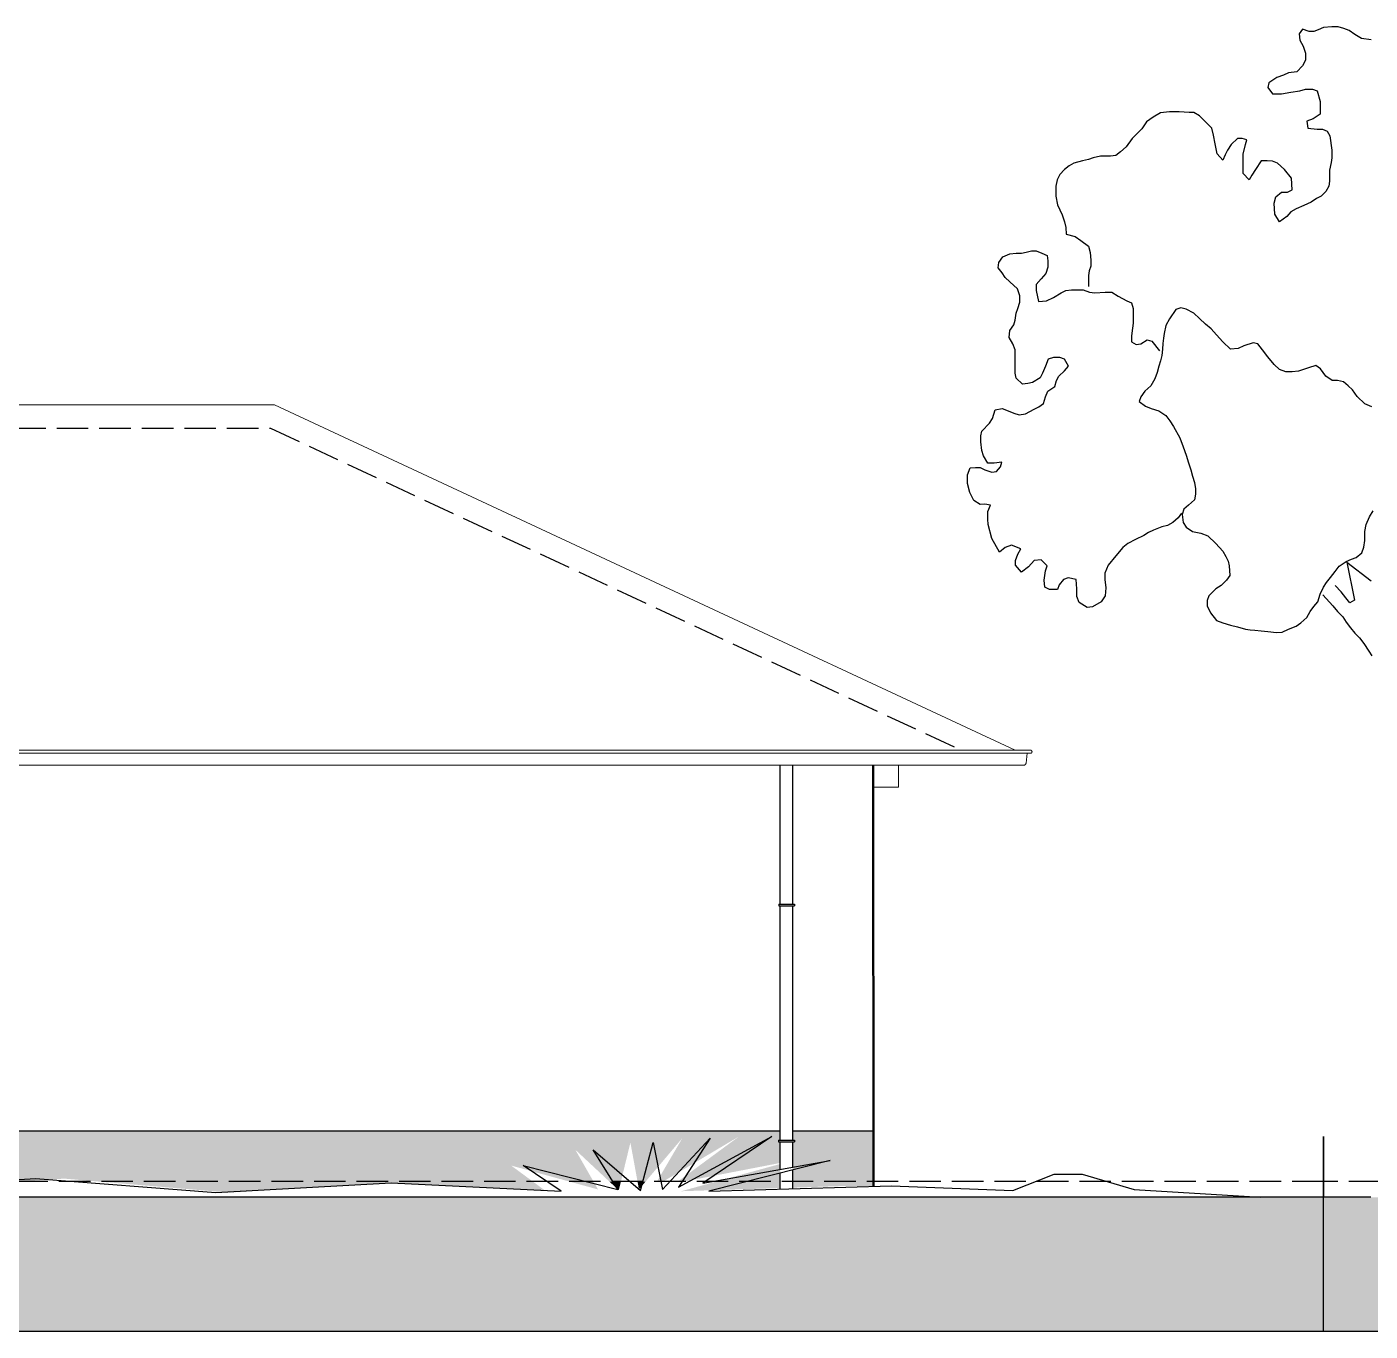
# Model space of a CAD drawing. Header units: millimetres. Extents: x 0 to 1200, y 0 to 841.
# Drawn here: x 484.1 to 569.4, y 662.8 to 745.6 of the extents above; entities that cross this region are included whole.
import ezdxf

# ---------------------------------------------------------------- set-up
doc = ezdxf.new("R2010")
doc.units = ezdxf.units.MM
doc.linetypes.add('PUNKT2_S9', pattern=[1, 0, -1])
doc.linetypes.add('VERDECKT2_S2', pattern=[2.7, 2, -0.7])
doc.layers.add('Standard', color=7, linetype='Continuous', lineweight=25)

msp = doc.modelspace()

# ---------------------------------------------------------------- hatches: boundary and pattern name
at = {"layer": 'Standard', "linetype": 'PUNKT2_S9', "lineweight": 25}
for points in [[(407.768, 672.303), (454.286, 672.303), (464.528, 672.737), (469.269, 672.303), (483.582, 672.303), (486.501, 672.49), (488.713, 672.303), (516.265, 672.303), (514.885, 673.32), (518.582, 672.303), (520.114, 672.303), (518.962, 674.322), (521.123, 672.303), (521.854, 672.303), (522.457, 674.78), (522.909, 672.303), (523.422, 672.303), (525.757, 675.066), (524.141, 672.303), (524.532, 672.303), (529.359, 675.174), (525.464, 672.303), (525.843, 672.303), (531.968, 673.485), (531.968, 674.823), (531.864, 674.823), (531.864, 674.923), (531.968, 674.923), (531.968, 675.503), (407.768, 675.503), (407.768, 674.923), (407.875, 674.923), (407.875, 674.823), (407.768, 674.823)], [(537.887, 672.303), (537.885, 675.503), (532.768, 675.503), (532.768, 674.923), (532.875, 674.923), (532.875, 674.823), (532.768, 674.823), (532.768, 672.303)], [(531.968, 672.303), (531.968, 673.421), (527.91, 672.303)], [(516.265, 672.303), (488.713, 672.303), (496.985, 671.603), (507.197, 672.233), (517.091, 671.694)], [(520.399, 671.803), (520.114, 672.303), (518.582, 672.303)], [(521.719, 671.746), (521.854, 672.303), (521.123, 672.303)], [(523, 671.803), (523.422, 672.303), (522.909, 672.303)], [(531.968, 672.303), (527.91, 672.303), (525.679, 671.689), (531.968, 671.892)], [(537.887, 672.303), (532.768, 672.303), (532.768, 671.918), (536.319, 672.032), (537.888, 671.969)]]:
    msp.add_hatch(color=253, dxfattribs=at).paths.add_polyline_path(points)
at = {"layer": 'Standard', "linetype": 'PUNKT2_S9', "lineweight": -3}
h = msp.add_hatch(color=0, dxfattribs=at)
h.paths.add_polyline_path([(399.628, 667.961), (399.653, 668.19), (399.622, 668.441), (399.528, 668.636), (399.381, 668.779), (399.181, 668.854), (398.956, 668.869), (398.506, 668.873), (397.783, 668.873), (397.783, 667.477), (398.468, 667.477), (399.009, 667.492), (399.3, 667.544), (399.447, 667.634), (399.559, 667.777)])
h.paths.add_polyline_path([(425.334, 667.492), (425.624, 667.544), (425.771, 667.634), (425.884, 667.777), (425.953, 667.961), (425.978, 668.19), (425.946, 668.441), (425.852, 668.636), (425.706, 668.779), (425.506, 668.854), (425.28, 668.869), (424.83, 668.873), (424.108, 668.873), (424.108, 667.477), (424.793, 667.477)])
h.paths.add_polyline_path([(266.468, 662.803), (566.468, 662.803), (566.468, 671.303), (266.468, 671.303)])
h.paths.add_polyline_path([(457.576, 665.23), (459.877, 665.23), (459.877, 664.303), (456.651, 664.303), (456.651, 669.758), (457.576, 669.758)], flags=16)
h.paths.add_polyline_path([(455.754, 669.803), (455.754, 668.873), (453.28, 668.873), (453.28, 667.654), (455.582, 667.654), (455.582, 666.727), (453.28, 666.727), (453.28, 665.23), (455.841, 665.23), (455.841, 664.303), (452.355, 664.303), (452.355, 669.803)], flags=16)
h.paths.add_polyline_path([(448.619, 669.803), (449.779, 665.732), (450.901, 669.803), (451.884, 669.803), (450.242, 664.303), (449.254, 664.303), (447.616, 669.803)], flags=16)
h.paths.add_polyline_path([(447.213, 668.873), (444.739, 668.873), (444.739, 667.654), (447.041, 667.654), (447.041, 666.727), (444.739, 666.727), (444.739, 665.23), (447.3, 665.23), (447.3, 664.303), (443.814, 664.303), (443.814, 669.803), (447.213, 669.803)], flags=16)
h.paths.add_polyline_path([(440.966, 667.252), (442.96, 667.252), (442.96, 665.061), (442.604, 664.742), (442.116, 664.464), (441.563, 664.273), (441, 664.21), (440.328, 664.299), (439.746, 664.57), (439.277, 665.013), (438.943, 665.605), (438.74, 666.311), (438.674, 667.071), (438.749, 667.883), (438.974, 668.599), (439.343, 669.188), (439.853, 669.623), (440.347, 669.83), (440.95, 669.897), (441.71, 669.788), (442.282, 669.466), (442.679, 668.955), (442.901, 668.28), (441.982, 668.073), (441.841, 668.437), (441.616, 668.711), (441.315, 668.887), (440.95, 668.948), (440.406, 668.831), (439.984, 668.486), (439.718, 667.912), (439.627, 667.117), (439.718, 666.261), (439.99, 665.646), (440.41, 665.282), (440.94, 665.158), (441.231, 665.192), (441.522, 665.293), (441.794, 665.447), (442.026, 665.628), (442.026, 666.325), (440.966, 666.325)], flags=16)
h.paths.add_polyline_path([(435.826, 665.718), (435.904, 665.454), (436.092, 665.234), (436.36, 665.158), (436.623, 665.211), (436.798, 665.368), (436.895, 665.695), (436.926, 666.25), (436.926, 669.803), (437.848, 669.803), (437.848, 666.322), (437.824, 665.718), (437.748, 665.271), (437.558, 664.839), (437.261, 664.498), (436.852, 664.28), (436.329, 664.21), (435.729, 664.321), (435.285, 664.663), (435.01, 665.226), (434.916, 666.003), (435.788, 666.123)], flags=16)
h.paths.add_polyline_path([(433.465, 669.803), (434.39, 669.803), (434.39, 664.303), (433.465, 664.303)], flags=16)
h.paths.add_polyline_path([(431.592, 668.873), (429.457, 668.873), (429.457, 669.803), (432.812, 669.803), (432.812, 668.941), (430.301, 665.23), (432.909, 665.23), (432.909, 664.303), (429.185, 664.303), (429.185, 665.305)], flags=16)
h.paths.add_polyline_path([(424.108, 666.599), (424.108, 664.303), (423.183, 664.303), (423.183, 669.803), (425.131, 669.803), (425.765, 669.766), (426.196, 669.653), (426.496, 669.45), (426.731, 669.128), (426.881, 668.722), (426.931, 668.261), (426.856, 667.695), (426.628, 667.237), (426.25, 666.91), (425.721, 666.73), (425.996, 666.51), (426.215, 666.269), (426.447, 665.92), (426.744, 665.377), (427.303, 664.303), (426.196, 664.303), (425.527, 665.5), (425.228, 666.021), (425.04, 666.307), (424.905, 666.449), (424.762, 666.535), (424.571, 666.584), (424.296, 666.599)], flags=16)
h.paths.add_polyline_path([(422.307, 668.873), (419.834, 668.873), (419.834, 667.654), (422.136, 667.654), (422.136, 666.727), (419.834, 666.727), (419.834, 665.23), (422.395, 665.23), (422.395, 664.303), (418.909, 664.303), (418.909, 669.803), (422.307, 669.803)], flags=16)
h.paths.add_polyline_path([(414.669, 669.803), (418.312, 669.803), (418.312, 668.873), (416.955, 668.873), (416.955, 664.303), (416.029, 664.303), (416.029, 668.873), (414.669, 668.873)], flags=16)
h.paths.add_polyline_path([(411.302, 669.803), (411.302, 667.638), (413.115, 667.638), (413.115, 669.803), (414.041, 669.803), (414.041, 664.303), (413.115, 664.303), (413.115, 666.708), (411.302, 666.708), (411.302, 664.303), (410.377, 664.303), (410.377, 669.803)], flags=16)
h.paths.add_polyline_path([(408.682, 666.325), (409.579, 665.984), (409.304, 665.2), (408.892, 664.644), (408.348, 664.318), (407.676, 664.21), (406.844, 664.397), (406.175, 664.956), (405.734, 665.845), (405.587, 667.005), (405.734, 668.224), (406.178, 669.135), (406.863, 669.706), (407.732, 669.897), (408.494, 669.747), (409.098, 669.301), (409.37, 668.869), (409.567, 668.288), (408.651, 668.025), (408.526, 668.407), (408.31, 668.7), (408.025, 668.884), (407.685, 668.948), (407.223, 668.839), (406.857, 668.509), (406.619, 667.935), (406.54, 667.087), (406.619, 666.194), (406.854, 665.601), (407.213, 665.267), (407.666, 665.158), (408.01, 665.23), (408.301, 665.44), (408.529, 665.8)], flags=16)
h.paths.add_polyline_path([(402.404, 667.654), (404.706, 667.654), (404.706, 666.727), (402.404, 666.727), (402.404, 665.23), (404.965, 665.23), (404.965, 664.303), (401.479, 664.303), (401.479, 669.803), (404.878, 669.803), (404.878, 668.873), (402.404, 668.873)], flags=16)
h.paths.add_polyline_path([(398.715, 666.307), (398.581, 666.449), (398.437, 666.535), (398.246, 666.584), (397.971, 666.599), (397.783, 666.599), (397.783, 664.303), (396.858, 664.303), (396.858, 669.803), (398.806, 669.803), (399.441, 669.766), (399.872, 669.653), (400.172, 669.45), (400.406, 669.128), (400.557, 668.722), (400.607, 668.261), (400.532, 667.695), (400.303, 667.237), (399.925, 666.91), (399.397, 666.73), (399.672, 666.51), (399.891, 666.269), (400.122, 665.92), (400.419, 665.377), (400.979, 664.303), (399.872, 664.303), (399.203, 665.5), (398.903, 666.021)], flags=16)
h = msp.add_hatch(color=0, dxfattribs=at)
h.paths.add_polyline_path([(681.85, 667.492), (682.14, 667.544), (682.288, 667.634), (682.4, 667.777), (682.469, 667.961), (682.494, 668.19), (682.462, 668.441), (682.369, 668.636), (682.222, 668.779), (682.022, 668.854), (681.796, 668.869), (681.346, 668.873), (680.624, 668.873), (680.624, 667.477), (681.309, 667.477)])
h.paths.add_polyline_path([(658.821, 666.479), (660.071, 666.479), (659.439, 668.52)])
h.paths.add_polyline_path([(791.468, 671.303), (566.468, 671.303), (566.468, 662.803), (791.468, 662.803)])
h.paths.add_polyline_path([(705.363, 665.23), (705.363, 664.303), (702.137, 664.303), (702.137, 669.758), (703.062, 669.758), (703.062, 665.23)], flags=16)
h.paths.add_polyline_path([(701.24, 669.803), (701.24, 668.873), (698.766, 668.873), (698.766, 667.654), (701.068, 667.654), (701.068, 666.727), (698.766, 666.727), (698.766, 665.23), (701.327, 665.23), (701.327, 664.303), (697.841, 664.303), (697.841, 669.803)], flags=16)
h.paths.add_polyline_path([(694.105, 669.803), (695.265, 665.732), (696.387, 669.803), (697.37, 669.803), (695.728, 664.303), (694.74, 664.303), (693.102, 669.803)], flags=16)
h.paths.add_polyline_path([(692.786, 664.303), (689.3, 664.303), (689.3, 669.803), (692.699, 669.803), (692.699, 668.873), (690.225, 668.873), (690.225, 667.654), (692.527, 667.654), (692.527, 666.727), (690.225, 666.727), (690.225, 665.23), (692.786, 665.23)], flags=16)
h.paths.add_polyline_path([(686.452, 666.325), (686.452, 667.252), (688.446, 667.252), (688.446, 665.061), (688.09, 664.742), (687.602, 664.464), (687.049, 664.273), (686.486, 664.21), (685.814, 664.299), (685.232, 664.57), (684.763, 665.013), (684.429, 665.605), (684.226, 666.311), (684.16, 667.071), (684.235, 667.883), (684.46, 668.599), (684.829, 669.188), (685.339, 669.623), (685.833, 669.83), (686.436, 669.897), (687.196, 669.788), (687.768, 669.466), (688.165, 668.955), (688.387, 668.28), (687.468, 668.073), (687.327, 668.437), (687.102, 668.711), (686.802, 668.887), (686.436, 668.948), (685.892, 668.831), (685.47, 668.486), (685.204, 667.912), (685.113, 667.117), (685.204, 666.261), (685.476, 665.646), (685.896, 665.282), (686.426, 665.158), (686.717, 665.192), (687.009, 665.293), (687.28, 665.447), (687.512, 665.628), (687.512, 666.325)], flags=16)
h.paths.add_polyline_path([(679.699, 669.803), (681.647, 669.803), (682.281, 669.766), (682.712, 669.653), (683.012, 669.45), (683.247, 669.128), (683.397, 668.722), (683.447, 668.261), (683.372, 667.695), (683.144, 667.237), (682.766, 666.91), (682.237, 666.73), (682.512, 666.51), (682.731, 666.269), (682.963, 665.92), (683.26, 665.377), (683.819, 664.303), (682.712, 664.303), (682.043, 665.5), (681.744, 666.021), (681.556, 666.307), (681.421, 666.449), (681.278, 666.535), (681.087, 666.584), (680.812, 666.599), (680.624, 666.599), (680.624, 664.303), (679.699, 664.303)], flags=16)
h.paths.add_polyline_path([(678.652, 666.727), (676.35, 666.727), (676.35, 665.23), (678.911, 665.23), (678.911, 664.303), (675.425, 664.303), (675.425, 669.803), (678.824, 669.803), (678.824, 668.873), (676.35, 668.873), (676.35, 667.654), (678.652, 667.654)], flags=16)
h.paths.add_polyline_path([(671.185, 668.873), (671.185, 669.803), (674.828, 669.803), (674.828, 668.873), (673.471, 668.873), (673.471, 664.303), (672.545, 664.303), (672.545, 668.873)], flags=16)
h.paths.add_polyline_path([(670.557, 664.303), (669.631, 664.303), (669.631, 666.708), (667.818, 666.708), (667.818, 664.303), (666.893, 664.303), (666.893, 669.803), (667.818, 669.803), (667.818, 667.638), (669.631, 667.638), (669.631, 669.803), (670.557, 669.803)], flags=16)
h.paths.add_polyline_path([(663.36, 664.397), (662.691, 664.956), (662.25, 665.845), (662.103, 667.005), (662.25, 668.224), (662.694, 669.135), (663.379, 669.706), (664.248, 669.897), (665.011, 669.747), (665.614, 669.301), (665.886, 668.869), (666.083, 668.288), (665.167, 668.025), (665.042, 668.407), (664.826, 668.7), (664.541, 668.884), (664.201, 668.948), (663.739, 668.839), (663.373, 668.509), (663.135, 667.935), (663.056, 667.087), (663.135, 666.194), (663.37, 665.601), (663.729, 665.267), (664.182, 665.158), (664.526, 665.23), (664.817, 665.44), (665.045, 665.8), (665.198, 666.325), (666.095, 665.984), (665.82, 665.2), (665.408, 664.644), (664.864, 664.318), (664.192, 664.21)], flags=16)
h.paths.add_polyline_path([(660.768, 664.303), (660.368, 665.553), (658.536, 665.553), (658.158, 664.303), (657.176, 664.303), (658.961, 669.803), (659.94, 669.803), (661.775, 664.303)], flags=16)

# ---------------------------------------------------------------- linework, layer by layer
at = {"layer": 'Standard', "color": 7, "linetype": 'Continuous', "lineweight": -3}
for p, q in [((565.14, 745.494), (564.917, 745.199)), ((565.546, 745.348), (565.14, 745.494)), ((566.47, 745.604), (566.137, 745.458)), ((566.987, 745.642), (566.47, 745.604)), ((567.394, 745.642), (566.987, 745.642)), ((567.763, 745.53), (567.394, 745.642)), ((568.096, 745.42), (567.763, 745.53)), ((564.917, 745.199), (564.954, 744.792)), ((564.954, 744.792), (565.177, 744.423)), ((565.842, 745.348), (565.546, 745.348)), ((566.137, 745.458), (565.842, 745.348)), ((568.465, 745.161), (568.096, 745.42)), ((568.873, 744.902), (568.465, 745.161)), ((569.5, 744.828), (568.873, 744.902)), ((565.177, 744.423), (565.324, 743.98)), ((565.324, 743.98), (565.324, 743.534)), ((565.14, 743.165), (564.77, 742.796)), ((565.324, 743.534), (565.14, 743.165)), ((562.996, 742.094), (562.923, 741.797)), ((563.513, 742.427), (562.996, 742.094)), ((563.919, 742.574), (563.513, 742.427)), ((564.252, 742.722), (563.919, 742.574)), ((564.77, 742.796), (564.252, 742.722)), ((562.923, 741.797), (563.217, 741.392)), ((563.217, 741.392), (563.809, 741.392)), ((563.809, 741.392), (564.401, 741.503)), ((564.401, 741.503), (564.954, 741.577)), ((564.954, 741.577), (565.324, 741.687)), ((565.324, 741.687), (565.768, 741.687)), ((565.768, 741.687), (566.064, 741.577)), ((566.064, 741.577), (566.248, 740.911)), ((566.248, 740.911), (566.248, 740.393)), ((566.248, 740.393), (566.248, 740.099)), ((555.234, 739.617), (554.938, 739.174)), ((555.642, 739.914), (555.234, 739.617)), ((556.122, 740.173), (555.642, 739.914)), ((556.677, 740.247), (556.122, 740.173)), ((557.304, 740.247), (556.677, 740.247)), ((557.932, 740.209), (557.304, 740.247)), ((558.228, 740.209), (557.932, 740.209)), ((558.598, 739.988), (558.228, 740.209)), ((559.374, 739.212), (558.598, 739.988)), ((565.805, 739.802), (565.398, 739.655)), ((565.398, 739.655), (565.472, 739.212)), ((566.248, 740.099), (565.805, 739.802)), ((554.607, 738.841), (554.311, 738.546)), ((554.938, 739.174), (554.607, 738.841)), ((559.485, 738.769), (559.374, 739.212)), ((559.596, 738.213), (559.485, 738.769)), ((565.472, 739.212), (566.064, 739.138)), ((566.064, 739.138), (566.395, 739.138)), ((566.395, 739.138), (566.691, 739.025)), ((566.691, 739.025), (566.876, 738.731)), ((566.876, 738.731), (566.987, 737.808)), ((553.942, 738.029), (553.572, 737.696)), ((554.311, 738.546), (553.942, 738.029)), ((559.706, 737.585), (559.596, 738.213)), ((560.372, 737.808), (560.224, 737.511)), ((560.594, 738.177), (560.372, 737.808)), ((561, 738.546), (560.594, 738.177)), ((561.296, 738.546), (561, 738.546)), ((561.592, 738.472), (561.296, 738.546)), ((561.37, 737.547), (561.517, 738.177)), ((561.517, 738.177), (561.592, 738.472)), ((566.987, 737.808), (566.987, 737.327)), ((550.615, 736.994), (550.319, 736.809)), ((551.17, 737.142), (550.615, 736.994)), ((551.539, 737.216), (551.17, 737.142)), ((551.835, 737.327), (551.539, 737.216)), ((552.315, 737.437), (551.835, 737.327)), ((552.648, 737.437), (552.315, 737.437)), ((552.944, 737.437), (552.648, 737.437)), ((553.277, 737.475), (552.944, 737.437)), ((553.572, 737.696), (553.277, 737.475)), ((560.076, 737.178), (559.706, 737.585)), ((560.224, 737.511), (560.076, 737.178)), ((561.37, 736.771), (561.37, 737.547)), ((562.515, 737.142), (562.146, 736.586)), ((562.885, 737.142), (562.515, 737.142)), ((563.217, 737.106), (562.885, 737.142)), ((563.55, 736.994), (563.217, 737.106)), ((563.994, 736.586), (563.55, 736.994)), ((566.95, 737.032), (566.839, 736.55)), ((566.987, 737.327), (566.95, 737.032)), ((549.727, 736.256), (549.544, 735.923)), ((550.023, 736.586), (549.727, 736.256)), ((550.319, 736.809), (550.023, 736.586)), ((561.37, 736.33), (561.37, 736.771)), ((561.739, 735.923), (561.37, 736.33)), ((561.924, 736.217), (561.739, 735.923)), ((562.146, 736.586), (561.924, 736.217)), ((564.438, 736.033), (563.994, 736.586)), ((566.839, 736.55), (566.839, 736.143)), ((566.839, 736.143), (566.839, 735.848)), ((549.544, 735.923), (549.47, 735.515)), ((549.47, 735.515), (549.47, 734.888)), ((564.178, 735.146), (564.474, 735.293)), ((564.474, 735.293), (564.438, 736.033)), ((566.803, 735.515), (566.618, 735.182)), ((566.839, 735.848), (566.803, 735.515)), ((549.47, 734.888), (549.58, 734.334)), ((563.329, 734.444), (563.439, 734.852)), ((563.366, 733.742), (563.329, 734.444)), ((563.439, 734.852), (563.809, 735.146)), ((563.809, 735.146), (564.178, 735.146)), ((565.693, 734.516), (565.213, 734.296)), ((566.026, 734.739), (565.693, 734.516)), ((566.322, 734.888), (566.026, 734.739)), ((566.618, 735.182), (566.322, 734.888)), ((549.58, 734.334), (549.876, 733.704)), ((549.876, 733.704), (550.023, 733.261)), ((563.662, 733.261), (563.366, 733.742)), ((564.142, 733.594), (563.662, 733.261)), ((564.401, 733.889), (564.142, 733.594)), ((564.733, 734.075), (564.401, 733.889)), ((565.213, 734.296), (564.733, 734.075)), ((550.023, 733.261), (550.098, 732.892)), ((550.098, 732.892), (550.135, 732.485)), ((550.135, 732.485), (550.689, 732.336)), ((550.689, 732.336), (551.058, 732.08)), ((551.058, 732.08), (551.539, 731.708)), ((545.848, 730.673), (546.106, 731.045)), ((546.106, 731.045), (546.55, 731.229)), ((546.55, 731.229), (546.957, 731.265)), ((546.957, 731.265), (547.29, 731.265)), ((547.29, 731.265), (547.584, 731.339)), ((547.584, 731.339), (547.917, 731.414)), ((547.917, 731.414), (548.213, 731.414)), ((548.213, 731.414), (548.582, 731.265)), ((548.582, 731.265), (548.915, 731.119)), ((548.915, 731.119), (548.952, 730.784)), ((551.539, 731.708), (551.65, 731.303)), ((551.65, 731.303), (551.687, 730.822)), ((545.811, 730.343), (545.848, 730.673)), ((546.069, 730.01), (545.811, 730.343)), ((548.952, 730.379), (548.841, 729.971)), ((548.952, 730.784), (548.952, 730.379)), ((551.576, 730.156), (551.539, 729.861)), ((551.687, 730.453), (551.576, 730.156)), ((551.687, 730.822), (551.687, 730.453)), ((546.255, 729.715), (546.069, 730.01)), ((546.55, 729.454), (546.255, 729.715)), ((547.031, 729.011), (546.55, 729.454)), ((548.545, 729.641), (548.213, 729.269)), ((548.213, 729.269), (548.213, 728.9)), ((548.841, 729.971), (548.545, 729.641)), ((551.539, 729.861), (551.539, 729.492)), ((551.539, 729.492), (551.539, 729.159)), ((547.178, 728.567), (547.031, 729.011)), ((547.178, 728.162), (547.178, 728.567)), ((548.213, 728.9), (548.361, 728.198)), ((548.878, 728.237), (549.321, 728.457)), ((549.321, 728.457), (549.802, 728.752)), ((549.802, 728.752), (550.098, 728.9)), ((550.098, 728.9), (550.467, 728.939)), ((550.467, 728.939), (550.911, 728.939)), ((550.911, 728.939), (551.207, 728.939)), ((551.207, 728.939), (551.613, 728.79)), ((551.613, 728.79), (551.946, 728.752)), ((551.946, 728.752), (552.611, 728.79)), ((552.611, 728.79), (553.017, 728.79)), ((553.017, 728.79), (553.424, 728.531)), ((553.424, 728.531), (553.979, 728.237)), ((546.957, 727.46), (547.067, 727.755)), ((547.067, 727.755), (547.178, 728.162)), ((548.361, 728.198), (548.878, 728.237)), ((553.979, 728.237), (554.274, 728.124)), ((554.274, 728.124), (554.385, 727.755)), ((554.385, 727.755), (554.385, 727.199)), ((557.083, 727.681), (556.677, 727.089)), ((557.416, 727.791), (557.083, 727.681)), ((557.749, 727.717), (557.416, 727.791)), ((558.228, 727.46), (557.749, 727.717)), ((546.55, 726.349), (546.808, 726.72)), ((546.808, 726.72), (546.882, 727.015)), ((546.882, 727.015), (546.957, 727.46)), ((554.385, 726.83), (554.348, 726.497)), ((554.385, 727.199), (554.385, 726.83)), ((556.677, 727.089), (556.454, 726.684)), ((558.598, 727.125), (558.228, 727.46)), ((558.967, 726.758), (558.598, 727.125)), ((559.337, 726.461), (558.967, 726.758)), ((546.513, 725.908), (546.55, 726.349)), ((546.735, 725.501), (546.513, 725.908)), ((554.348, 726.497), (554.274, 726.018)), ((554.274, 726.018), (554.274, 725.647)), ((556.306, 725.87), (556.269, 725.537)), ((556.344, 726.167), (556.306, 725.87)), ((556.454, 726.684), (556.344, 726.167)), ((559.67, 726.092), (559.337, 726.461)), ((560.076, 725.647), (559.67, 726.092)), ((546.882, 725.132), (546.735, 725.501)), ((546.882, 724.835), (546.882, 725.132)), ((554.274, 725.647), (554.569, 725.462)), ((554.569, 725.462), (554.865, 725.501)), ((554.865, 725.501), (555.271, 725.759)), ((555.271, 725.759), (555.567, 725.685)), ((555.567, 725.685), (556.048, 725.057)), ((556.233, 725.168), (556.196, 724.76)), ((556.269, 725.537), (556.233, 725.168)), ((560.557, 725.168), (560.076, 725.647)), ((561.037, 725.206), (560.557, 725.168)), ((561.407, 725.39), (561.037, 725.206)), ((561.998, 725.573), (561.407, 725.39)), ((562.294, 725.501), (561.998, 725.573)), ((562.59, 725.132), (562.294, 725.501)), ((562.923, 724.686), (562.59, 725.132)), ((546.882, 724.43), (546.882, 724.835)), ((546.882, 724.058), (546.882, 724.43)), ((548.988, 724.54), (548.805, 724.094)), ((549.321, 724.65), (548.988, 724.54)), ((549.727, 724.65), (549.321, 724.65)), ((550.023, 724.54), (549.727, 724.65)), ((550.283, 724.094), (550.023, 724.54)), ((556.122, 724.43), (556.011, 724.094)), ((556.196, 724.76), (556.122, 724.43)), ((563.329, 724.207), (562.923, 724.686)), ((563.662, 723.874), (563.329, 724.207)), ((546.882, 723.653), (546.882, 724.058)), ((546.957, 723.32), (546.882, 723.653)), ((547.363, 722.951), (546.957, 723.32)), ((548.472, 723.356), (547.992, 723.062)), ((548.619, 723.653), (548.472, 723.356)), ((548.805, 724.094), (548.619, 723.653)), ((549.507, 723.172), (549.654, 723.467)), ((549.654, 723.467), (550.023, 723.8)), ((550.023, 723.8), (550.283, 724.094)), ((555.9, 723.689), (555.752, 723.282)), ((556.011, 724.094), (555.9, 723.689)), ((564.068, 723.728), (563.662, 723.874)), ((564.474, 723.728), (564.068, 723.728)), ((564.881, 723.764), (564.474, 723.728)), ((565.509, 723.984), (564.881, 723.764)), ((565.989, 724.133), (565.509, 723.984)), ((566.285, 723.912), (565.989, 724.133)), ((566.618, 723.467), (566.285, 723.912)), ((567.024, 723.172), (566.618, 723.467)), ((547.696, 722.987), (547.363, 722.951)), ((547.992, 723.062), (547.696, 722.987)), ((548.805, 722.137), (548.952, 722.506)), ((548.952, 722.506), (549.396, 722.803)), ((549.396, 722.803), (549.507, 723.172)), ((555.124, 722.506), (554.865, 722.137)), ((555.494, 722.839), (555.124, 722.506)), ((555.752, 723.282), (555.494, 722.839)), ((567.357, 723.172), (567.024, 723.172)), ((567.726, 723.098), (567.357, 723.172)), ((568.022, 722.839), (567.726, 723.098)), ((568.317, 722.58), (568.022, 722.839)), ((568.613, 722.175), (568.317, 722.58)), ((548.398, 721.509), (548.694, 721.73)), ((548.694, 721.73), (548.805, 722.137)), ((554.865, 722.137), (554.755, 721.842)), ((554.755, 721.842), (555.161, 721.547)), ((569.093, 721.694), (568.613, 722.175)), ((569.538, 721.509), (569.093, 721.694)), ((545.257, 720.474), (545.441, 720.771)), ((545.441, 720.771), (545.626, 721.325)), ((545.626, 721.325), (546.069, 721.399)), ((546.069, 721.399), (546.439, 721.25)), ((546.439, 721.25), (546.808, 721.102)), ((546.808, 721.102), (547.141, 720.992)), ((547.141, 720.992), (547.547, 721.066)), ((547.547, 721.066), (548.102, 721.361)), ((548.102, 721.361), (548.398, 721.509)), ((555.161, 721.547), (555.53, 721.399)), ((555.53, 721.399), (556.011, 721.25)), ((556.011, 721.25), (556.454, 720.956)), ((556.454, 720.956), (556.713, 720.623)), ((544.702, 719.66), (544.776, 719.957)), ((544.776, 719.957), (545.257, 720.474)), ((556.713, 720.623), (556.935, 720.251)), ((556.935, 720.251), (557.341, 719.549)), ((544.702, 719.293), (544.702, 719.66)), ((544.776, 718.737), (544.702, 719.293)), ((557.341, 719.549), (557.563, 718.958)), ((544.887, 718.404), (544.776, 718.737)), ((545.145, 717.925), (544.887, 718.404)), ((557.563, 718.958), (557.749, 718.442)), ((557.749, 718.442), (557.896, 717.961)), ((543.852, 717.185), (544.037, 717.628)), ((544.037, 717.628), (544.369, 717.666)), ((544.369, 717.666), (544.665, 717.666)), ((544.665, 717.666), (544.961, 717.518)), ((544.961, 717.518), (545.404, 717.369)), ((545.553, 717.925), (545.145, 717.925)), ((545.404, 717.369), (545.7, 717.405)), ((546.032, 717.997), (545.553, 717.925)), ((545.7, 717.405), (545.959, 717.702)), ((545.959, 717.702), (546.032, 717.997)), ((557.896, 717.961), (558.043, 717.518)), ((558.043, 717.518), (558.155, 717.11)), ((543.852, 716.631), (543.852, 717.185)), ((544, 716.075), (543.852, 716.631)), ((558.155, 717.11), (558.265, 716.703)), ((558.265, 716.703), (558.339, 716.298)), ((544.259, 715.56), (544, 716.075)), ((558.339, 715.965), (558.265, 715.596)), ((558.339, 716.298), (558.339, 715.965)), ((544.665, 715.299), (544.259, 715.56)), ((544.961, 715.337), (544.665, 715.299)), ((545.33, 715.263), (544.961, 715.337)), ((545.145, 714.858), (545.33, 715.263)), ((545.145, 714.377), (545.145, 714.858)), ((557.6, 715.004), (557.489, 714.671)), ((557.896, 715.263), (557.6, 715.004)), ((558.265, 715.596), (557.896, 715.263)), ((569.389, 714.523), (569.612, 714.894)), ((545.182, 714.044), (545.145, 714.377)), ((545.404, 713.157), (545.182, 714.044)), ((556.565, 713.969), (556.196, 713.895)), ((556.898, 714.154), (556.565, 713.969)), ((557.23, 714.449), (556.898, 714.154)), ((557.453, 714.746), (557.23, 714.449)), ((557.489, 714.671), (557.563, 714.154)), ((557.563, 714.154), (557.749, 713.859)), ((569.093, 713.6), (569.167, 714.044)), ((569.167, 714.044), (569.389, 714.523)), ((545.884, 712.268), (545.404, 713.157)), ((554.532, 713.083), (554.052, 712.824)), ((555.05, 713.342), (554.532, 713.083)), ((555.346, 713.526), (555.05, 713.342)), ((555.678, 713.672), (555.346, 713.526)), ((556.196, 713.895), (555.678, 713.672)), ((557.749, 713.859), (558.155, 713.6)), ((558.155, 713.6), (558.671, 713.49)), ((558.671, 713.49), (559.116, 713.306)), ((559.116, 713.306), (559.633, 712.824)), ((569.093, 713.306), (569.093, 713.6)), ((569.093, 713.009), (569.093, 713.306)), ((546.255, 712.565), (545.884, 712.268)), ((546.661, 712.714), (546.255, 712.565)), ((547.252, 712.491), (546.661, 712.714)), ((547.067, 712.158), (547.252, 712.491)), ((553.72, 712.565), (553.277, 712.048)), ((554.052, 712.824), (553.72, 712.565)), ((559.633, 712.824), (560.076, 712.343)), ((560.076, 712.343), (560.261, 712.012)), ((568.54, 711.938), (568.91, 712.232)), ((568.91, 712.232), (569.02, 712.604)), ((569.02, 712.604), (569.093, 713.009)), ((546.919, 711.753), (547.067, 712.158)), ((546.919, 711.456), (546.919, 711.753)), ((547.29, 711.013), (546.919, 711.456)), ((548.102, 711.753), (547.733, 711.346)), ((548.545, 711.789), (548.102, 711.753)), ((548.915, 711.42), (548.545, 711.789)), ((548.805, 711.087), (548.915, 711.42)), ((552.795, 711.456), (552.574, 710.939)), ((553.277, 712.048), (552.795, 711.456)), ((560.261, 712.012), (560.409, 711.715)), ((560.409, 711.715), (560.482, 711.42)), ((560.482, 711.42), (560.52, 710.79)), ((567.209, 711.051), (567.468, 711.382)), ((567.468, 711.382), (567.911, 711.679)), ((567.911, 711.679), (568.244, 711.827)), ((567.948, 711.641), (568.428, 709.238)), ((567.948, 711.641), (569.5, 710.459)), ((568.244, 711.827), (568.54, 711.938)), ((547.733, 711.346), (547.29, 711.013)), ((548.731, 710.495), (548.805, 711.087)), ((548.768, 710.052), (548.731, 710.495)), ((549.95, 710.534), (549.691, 710.201)), ((550.246, 710.644), (549.95, 710.534)), ((550.762, 710.534), (550.246, 710.644)), ((550.8, 709.942), (550.762, 710.534)), ((552.574, 710.939), (552.574, 710.534)), ((552.574, 710.534), (552.648, 710.014)), ((560.298, 710.495), (559.966, 710.162)), ((560.52, 710.79), (560.298, 710.495)), ((566.655, 710.349), (566.913, 710.68)), ((566.913, 710.68), (567.209, 711.051)), ((549.063, 709.904), (548.768, 710.052)), ((549.58, 709.904), (549.063, 709.904)), ((549.691, 710.201), (549.58, 709.904)), ((550.8, 709.46), (550.8, 709.942)), ((552.648, 710.014), (552.611, 709.499)), ((559.633, 709.942), (559.19, 709.499)), ((559.966, 710.162), (559.633, 709.942)), ((566.248, 709.609), (566.47, 710.052)), ((566.47, 710.052), (566.655, 710.349)), ((567.578, 709.757), (567.209, 710.162)), ((567.874, 709.386), (567.578, 709.757)), ((550.948, 709.091), (550.8, 709.46)), ((551.466, 708.758), (550.948, 709.091)), ((551.799, 708.797), (551.466, 708.758)), ((552.352, 709.127), (551.799, 708.797)), ((552.611, 709.499), (552.352, 709.127)), ((559.19, 709.499), (559.078, 709.202)), ((559.078, 709.202), (559.078, 708.871)), ((559.078, 708.871), (559.3, 708.425)), ((565.62, 708.5), (565.842, 708.833)), ((565.842, 708.833), (566.1, 709.127)), ((566.1, 709.127), (566.248, 709.609)), ((566.433, 709.573), (567.061, 708.871)), ((567.061, 708.871), (567.357, 708.5)), ((568.134, 709.055), (567.874, 709.386)), ((568.428, 709.238), (568.134, 709.055)), ((559.3, 708.425), (559.67, 707.946)), ((559.67, 707.946), (560.076, 707.798)), ((565.029, 707.798), (565.398, 708.131)), ((565.398, 708.131), (565.62, 708.5)), ((567.357, 708.5), (567.689, 708.169)), ((567.689, 708.169), (567.911, 707.834)), ((560.076, 707.798), (560.557, 707.649)), ((560.557, 707.649), (561, 707.539)), ((561, 707.539), (561.517, 707.393)), ((561.517, 707.393), (561.813, 707.354)), ((561.813, 707.354), (562.109, 707.318)), ((562.109, 707.318), (562.515, 707.28)), ((562.515, 707.28), (562.923, 707.244)), ((562.923, 707.244), (563.476, 707.17)), ((563.476, 707.17), (563.846, 707.206)), ((563.846, 707.206), (564.252, 707.393)), ((564.252, 707.393), (564.733, 707.575)), ((564.733, 707.575), (565.029, 707.798)), ((567.911, 707.834), (568.17, 707.465)), ((568.17, 707.465), (568.465, 707.132)), ((568.465, 707.132), (568.761, 706.837)), ((568.761, 706.837), (569.02, 706.468)), ((569.02, 706.468), (569.353, 705.986)), ((569.353, 705.986), (569.538, 705.692)), ((531.968, 697.483), (531.968, 698.753)), ((532.768, 697.483), (532.768, 698.753)), ((531.968, 697.326), (531.968, 697.483)), ((531.968, 697.174), (531.968, 697.326)), ((531.968, 697.029), (531.968, 697.174)), ((531.968, 696.895), (531.968, 697.029)), ((531.968, 696.776), (531.968, 696.895)), ((532.768, 697.326), (532.768, 697.483)), ((532.768, 697.174), (532.768, 697.326)), ((532.768, 697.029), (532.768, 697.174)), ((532.768, 696.895), (532.768, 697.029)), ((532.768, 696.776), (532.768, 696.895)), ((531.968, 691.924), (531.968, 696.776)), ((532.768, 691.924), (532.768, 696.776)), ((531.968, 691.805), (531.968, 691.924)), ((531.968, 691.671), (531.968, 691.805)), ((532.768, 691.805), (532.768, 691.924)), ((532.768, 691.671), (532.768, 691.805)), ((531.968, 691.526), (531.968, 691.671)), ((531.968, 691.374), (531.968, 691.526)), ((531.968, 691.217), (531.968, 691.374)), ((531.968, 689.923), (531.968, 691.217)), ((532.768, 691.526), (532.768, 691.671)), ((532.768, 691.374), (532.768, 691.526)), ((532.768, 691.217), (532.768, 691.374)), ((532.768, 689.923), (532.768, 691.217)), ((531.886, 689.923), (531.892, 689.923)), ((531.886, 689.923), (531.886, 689.823)), ((531.886, 689.823), (531.892, 689.823)), ((531.892, 689.923), (531.91, 689.923)), ((531.892, 689.823), (531.91, 689.823)), ((531.91, 689.923), (531.94, 689.923)), ((531.91, 689.823), (531.94, 689.823)), ((531.94, 689.923), (531.981, 689.923)), ((531.94, 689.823), (531.981, 689.823)), ((531.968, 674.923), (531.968, 689.823)), ((531.981, 689.923), (532.032, 689.923)), ((531.981, 689.823), (532.032, 689.823)), ((532.032, 689.923), (532.092, 689.923)), ((532.032, 689.823), (532.092, 689.823)), ((532.092, 689.923), (532.159, 689.923)), ((532.092, 689.823), (532.159, 689.823)), ((532.159, 689.923), (532.231, 689.923)), ((532.159, 689.823), (532.231, 689.823)), ((532.231, 689.923), (532.307, 689.923)), ((532.231, 689.823), (532.307, 689.823)), ((532.307, 689.923), (532.386, 689.923)), ((532.307, 689.823), (532.386, 689.823)), ((532.386, 689.923), (532.464, 689.923)), ((532.386, 689.823), (532.464, 689.823)), ((532.464, 689.923), (532.54, 689.923)), ((532.464, 689.823), (532.54, 689.823)), ((532.54, 689.923), (532.613, 689.923)), ((532.54, 689.823), (532.613, 689.823)), ((532.613, 689.923), (532.68, 689.923)), ((532.613, 689.823), (532.68, 689.823)), ((532.68, 689.923), (532.739, 689.923)), ((532.68, 689.823), (532.739, 689.823)), ((532.739, 689.923), (532.79, 689.923)), ((532.739, 689.823), (532.79, 689.823)), ((532.768, 674.923), (532.768, 689.823)), ((532.79, 689.923), (532.831, 689.923)), ((532.79, 689.823), (532.831, 689.823)), ((532.831, 689.923), (532.861, 689.923)), ((532.831, 689.823), (532.861, 689.823)), ((532.861, 689.923), (532.879, 689.923)), ((532.861, 689.823), (532.879, 689.823)), ((532.879, 689.923), (532.886, 689.923)), ((532.879, 689.823), (532.886, 689.823)), ((532.886, 689.923), (532.886, 689.823)), ((531.864, 674.923), (531.87, 674.923)), ((531.864, 674.923), (531.864, 674.823)), ((531.864, 674.823), (531.87, 674.823)), ((531.87, 674.923), (531.888, 674.923)), ((531.87, 674.823), (531.888, 674.823)), ((531.888, 674.923), (531.918, 674.923)), ((531.888, 674.823), (531.918, 674.823)), ((531.918, 674.923), (531.959, 674.923)), ((531.918, 674.823), (531.959, 674.823)), ((531.959, 674.923), (532.01, 674.923)), ((531.959, 674.823), (532.01, 674.823)), ((531.968, 673.075), (531.968, 674.823)), ((532.01, 674.923), (532.07, 674.923)), ((532.01, 674.823), (532.07, 674.823)), ((532.07, 674.923), (532.137, 674.923)), ((532.07, 674.823), (532.137, 674.823)), ((532.137, 674.923), (532.209, 674.923)), ((532.137, 674.823), (532.209, 674.823)), ((532.209, 674.923), (532.286, 674.923)), ((532.209, 674.823), (532.286, 674.823)), ((532.286, 674.923), (532.364, 674.923)), ((532.286, 674.823), (532.364, 674.823)), ((532.364, 674.923), (532.369, 674.923)), ((532.364, 674.823), (532.369, 674.823)), ((532.369, 674.923), (532.375, 674.923)), ((532.369, 674.823), (532.375, 674.823)), ((532.375, 674.923), (532.453, 674.923)), ((532.375, 674.823), (532.453, 674.823)), ((532.453, 674.923), (532.529, 674.923)), ((532.453, 674.823), (532.529, 674.823)), ((532.529, 674.923), (532.602, 674.923)), ((532.529, 674.823), (532.602, 674.823)), ((532.602, 674.923), (532.669, 674.923)), ((532.602, 674.823), (532.669, 674.823)), ((532.669, 674.923), (532.728, 674.923)), ((532.669, 674.823), (532.728, 674.823)), ((532.728, 674.923), (532.779, 674.923)), ((532.728, 674.823), (532.779, 674.823)), ((532.768, 673.216), (532.768, 674.823)), ((532.779, 674.923), (532.82, 674.923)), ((532.779, 674.823), (532.82, 674.823)), ((532.82, 674.923), (532.85, 674.923)), ((532.82, 674.823), (532.85, 674.823)), ((532.85, 674.923), (532.869, 674.923)), ((532.85, 674.823), (532.869, 674.823)), ((532.869, 674.923), (532.875, 674.923)), ((532.869, 674.823), (532.875, 674.823)), ((532.875, 674.923), (532.875, 674.823)), ((532.768, 671.847), (532.768, 673.037)), ((531.968, 671.823), (531.968, 672.836))]:
    msp.add_line(p, q, dxfattribs=at)
at = {"layer": 'Standard', "color": 34, "linetype": 'Continuous', "lineweight": 18}
for p, q in [((439.868, 721.631), (499.868, 721.631)), ((499.868, 721.631), (439.868, 721.631)), ((499.868, 721.631), (546.892, 699.703)), ((546.892, 699.703), (499.868, 721.631))]:
    msp.add_line(p, q, dxfattribs=at)
at = {"layer": 'Standard', "color": 255, "linetype": 'VERDECKT2_S2', "lineweight": -3}
for p, q in [((440.134, 720.151), (499.602, 720.151)), ((499.602, 720.151), (543.028, 699.901))]:
    msp.add_line(p, q, dxfattribs=at)
at = {"layer": 'Standard', "color": 7, "linetype": 'Continuous', "lineweight": 18}
for p, q in [((391.92, 699.703), (547.858, 699.703)), ((391.92, 699.503), (547.858, 699.503)), ((547.645, 699.503), (547.576, 698.873)), ((547.576, 698.873), (547.645, 699.503)), ((547.858, 699.703), (547.863, 699.703)), ((547.863, 699.703), (547.858, 699.703)), ((547.863, 699.503), (547.858, 699.503)), ((547.858, 699.503), (547.863, 699.503)), ((547.863, 699.703), (547.868, 699.703)), ((547.868, 699.703), (547.863, 699.703)), ((547.868, 699.504), (547.863, 699.503)), ((547.863, 699.503), (547.868, 699.504)), ((547.868, 699.703), (547.873, 699.702)), ((547.873, 699.702), (547.868, 699.703)), ((547.873, 699.504), (547.868, 699.504)), ((547.868, 699.504), (547.873, 699.504)), ((547.873, 699.702), (547.878, 699.701)), ((547.878, 699.701), (547.873, 699.702)), ((547.878, 699.505), (547.873, 699.504)), ((547.873, 699.504), (547.878, 699.505)), ((547.878, 699.701), (547.884, 699.7)), ((547.884, 699.7), (547.878, 699.701)), ((547.884, 699.507), (547.878, 699.505)), ((547.878, 699.505), (547.884, 699.507)), ((547.884, 699.7), (547.889, 699.698)), ((547.889, 699.698), (547.884, 699.7)), ((547.889, 699.508), (547.884, 699.507)), ((547.884, 699.507), (547.889, 699.508)), ((547.889, 699.698), (547.894, 699.697)), ((547.894, 699.697), (547.889, 699.698)), ((547.894, 699.51), (547.889, 699.508)), ((547.889, 699.508), (547.894, 699.51)), ((547.894, 699.697), (547.898, 699.695)), ((547.898, 699.695), (547.894, 699.697)), ((547.898, 699.512), (547.894, 699.51)), ((547.894, 699.51), (547.898, 699.512)), ((547.898, 699.695), (547.903, 699.692)), ((547.903, 699.692), (547.898, 699.695)), ((547.903, 699.514), (547.898, 699.512)), ((547.898, 699.512), (547.903, 699.514)), ((547.903, 699.692), (547.908, 699.69)), ((547.908, 699.69), (547.903, 699.692)), ((547.908, 699.517), (547.903, 699.514)), ((547.903, 699.514), (547.908, 699.517)), ((547.908, 699.69), (547.912, 699.687)), ((547.912, 699.687), (547.908, 699.69)), ((547.912, 699.519), (547.908, 699.517)), ((547.908, 699.517), (547.912, 699.519)), ((547.912, 699.687), (547.916, 699.684)), ((547.916, 699.684), (547.912, 699.687)), ((547.916, 699.522), (547.912, 699.519)), ((547.912, 699.519), (547.916, 699.522)), ((547.916, 699.684), (547.921, 699.681)), ((547.921, 699.681), (547.916, 699.684)), ((547.921, 699.525), (547.916, 699.522)), ((547.916, 699.522), (547.921, 699.525)), ((547.921, 699.681), (547.925, 699.677)), ((547.925, 699.677), (547.921, 699.681)), ((547.925, 699.529), (547.921, 699.525)), ((547.921, 699.525), (547.925, 699.529)), ((547.925, 699.677), (547.928, 699.674)), ((547.928, 699.674), (547.925, 699.677)), ((547.928, 699.532), (547.925, 699.529)), ((547.925, 699.529), (547.928, 699.532)), ((547.928, 699.674), (547.932, 699.67)), ((547.932, 699.67), (547.928, 699.674)), ((547.932, 699.536), (547.928, 699.532)), ((547.928, 699.532), (547.932, 699.536)), ((547.932, 699.67), (547.935, 699.666)), ((547.935, 699.666), (547.932, 699.67)), ((547.935, 699.54), (547.932, 699.536)), ((547.932, 699.536), (547.935, 699.54)), ((547.935, 699.666), (547.939, 699.662)), ((547.939, 699.662), (547.935, 699.666)), ((547.939, 699.544), (547.935, 699.54)), ((547.935, 699.54), (547.939, 699.544)), ((547.939, 699.662), (547.942, 699.658)), ((547.942, 699.658), (547.939, 699.662)), ((547.942, 699.549), (547.939, 699.544)), ((547.939, 699.544), (547.942, 699.549)), ((547.942, 699.658), (547.944, 699.653)), ((547.944, 699.653), (547.942, 699.658)), ((547.944, 699.553), (547.942, 699.549)), ((547.942, 699.549), (547.944, 699.553)), ((547.944, 699.653), (547.947, 699.649)), ((547.947, 699.649), (547.944, 699.653)), ((547.947, 699.558), (547.944, 699.553)), ((547.944, 699.553), (547.947, 699.558)), ((547.947, 699.649), (547.949, 699.644)), ((547.949, 699.644), (547.947, 699.649)), ((547.949, 699.562), (547.947, 699.558)), ((547.947, 699.558), (547.949, 699.562)), ((547.949, 699.644), (547.951, 699.639)), ((547.951, 699.639), (547.949, 699.644)), ((547.951, 699.567), (547.949, 699.562)), ((547.949, 699.562), (547.951, 699.567)), ((547.951, 699.639), (547.953, 699.634)), ((547.953, 699.634), (547.951, 699.639)), ((547.953, 699.572), (547.951, 699.567)), ((547.951, 699.567), (547.953, 699.572)), ((547.953, 699.634), (547.954, 699.629)), ((547.954, 699.629), (547.953, 699.634)), ((547.954, 699.577), (547.953, 699.572)), ((547.953, 699.572), (547.954, 699.577)), ((547.954, 699.629), (547.956, 699.624)), ((547.956, 699.624), (547.954, 699.629)), ((547.956, 699.582), (547.954, 699.577)), ((547.954, 699.577), (547.956, 699.582)), ((547.956, 699.624), (547.956, 699.619)), ((547.956, 699.619), (547.956, 699.624)), ((547.956, 699.619), (547.957, 699.614)), ((547.957, 699.614), (547.956, 699.619)), ((547.957, 699.593), (547.956, 699.588)), ((547.956, 699.588), (547.957, 699.593)), ((547.956, 699.588), (547.956, 699.582)), ((547.956, 699.582), (547.956, 699.588)), ((547.957, 699.614), (547.958, 699.608)), ((547.958, 699.608), (547.957, 699.614)), ((547.958, 699.598), (547.957, 699.593)), ((547.957, 699.593), (547.958, 699.598)), ((547.958, 699.608), (547.958, 699.603)), ((547.958, 699.603), (547.958, 699.608)), ((547.958, 699.603), (547.958, 699.598)), ((547.958, 699.598), (547.958, 699.603)), ((392.513, 698.753), (547.443, 698.753)), ((547.45, 698.753), (547.443, 698.753)), ((547.443, 698.753), (547.45, 698.753)), ((547.457, 698.754), (547.45, 698.753)), ((547.45, 698.753), (547.457, 698.754)), ((547.464, 698.755), (547.457, 698.754)), ((547.457, 698.754), (547.464, 698.755)), ((547.471, 698.756), (547.464, 698.755)), ((547.464, 698.755), (547.471, 698.756)), ((547.478, 698.758), (547.471, 698.756)), ((547.471, 698.756), (547.478, 698.758)), ((547.484, 698.76), (547.478, 698.758)), ((547.478, 698.758), (547.484, 698.76)), ((547.491, 698.762), (547.484, 698.76)), ((547.484, 698.76), (547.491, 698.762)), ((547.497, 698.765), (547.491, 698.762)), ((547.491, 698.762), (547.497, 698.765)), ((547.504, 698.768), (547.497, 698.765)), ((547.497, 698.765), (547.504, 698.768)), ((547.51, 698.771), (547.504, 698.768)), ((547.504, 698.768), (547.51, 698.771)), ((547.516, 698.775), (547.51, 698.771)), ((547.51, 698.771), (547.516, 698.775)), ((547.522, 698.779), (547.516, 698.775)), ((547.516, 698.775), (547.522, 698.779)), ((547.527, 698.783), (547.522, 698.779)), ((547.522, 698.779), (547.527, 698.783)), ((547.532, 698.787), (547.527, 698.783)), ((547.527, 698.783), (547.532, 698.787)), ((547.538, 698.792), (547.532, 698.787)), ((547.532, 698.787), (547.538, 698.792)), ((547.542, 698.797), (547.538, 698.792)), ((547.538, 698.792), (547.542, 698.797)), ((547.547, 698.803), (547.542, 698.797)), ((547.542, 698.797), (547.547, 698.803)), ((547.551, 698.808), (547.547, 698.803)), ((547.547, 698.803), (547.551, 698.808)), ((547.555, 698.814), (547.551, 698.808)), ((547.551, 698.808), (547.555, 698.814)), ((547.559, 698.82), (547.555, 698.814)), ((547.555, 698.814), (547.559, 698.82)), ((547.562, 698.826), (547.559, 698.82)), ((547.559, 698.82), (547.562, 698.826)), ((547.565, 698.832), (547.562, 698.826)), ((547.562, 698.826), (547.565, 698.832)), ((547.568, 698.839), (547.565, 698.832)), ((547.565, 698.832), (547.568, 698.839)), ((547.57, 698.845), (547.568, 698.839)), ((547.568, 698.839), (547.57, 698.845)), ((547.572, 698.852), (547.57, 698.845)), ((547.57, 698.845), (547.572, 698.852)), ((547.574, 698.859), (547.572, 698.852)), ((547.572, 698.852), (547.574, 698.859)), ((547.575, 698.866), (547.574, 698.859)), ((547.574, 698.859), (547.575, 698.866)), ((547.576, 698.873), (547.575, 698.866)), ((547.575, 698.866), (547.576, 698.873))]:
    msp.add_line(p, q, dxfattribs=at)
at = {"layer": 'Standard', "color": 117, "linetype": 'Continuous', "lineweight": 50}
msp.add_line((537.868, 698.761), (537.888, 671.969), dxfattribs=at)
at = {"layer": 'Standard', "color": 36, "linetype": 'Continuous', "lineweight": 18}
for p, q in [((537.868, 698.203), (537.868, 698.753)), ((537.868, 675.503), (537.868, 698.203))]:
    msp.add_line(p, q, dxfattribs=at)
at = {"layer": 'Standard', "color": 51, "linetype": 'Continuous', "lineweight": 18}
for p, q in [((539.478, 697.363), (539.478, 698.753)), ((537.868, 697.363), (539.478, 697.363))]:
    msp.add_line(p, q, dxfattribs=at)
at = {"layer": 'Standard', "color": 26, "linetype": 'Continuous', "lineweight": -3}
for p, q in [((531.968, 675.503), (470.268, 675.503)), ((537.868, 675.503), (532.768, 675.503)), ((537.888, 675.503), (537.868, 675.503)), ((537.888, 671.999), (537.888, 675.503))]:
    msp.add_line(p, q, dxfattribs=at)
at = {"layer": 'Standard', "color": 96, "linetype": 'Continuous', "lineweight": -3}
for p, q in [((523.105, 671.746), (523.91, 674.78)), ((523.91, 674.78), (524.503, 671.803)), ((524.503, 671.803), (527.511, 675.066)), ((525.52, 671.947), (531.44, 675.174)), ((527.511, 675.066), (525.52, 671.947)), ((531.44, 675.174), (527.045, 672.204)), ((566.468, 675.174), (566.468, 672.204)), ((566.468, 671.947), (566.468, 675.174)), ((566.468, 671.947), (566.468, 675.174)), ((566.468, 675.174), (566.468, 672.204)), ((566.468, 675.066), (566.468, 671.947)), ((566.468, 671.803), (566.468, 675.066)), ((566.468, 671.803), (566.468, 675.066)), ((566.468, 675.066), (566.468, 671.947)), ((566.468, 674.78), (566.468, 671.803)), ((566.468, 671.746), (566.468, 674.78)), ((566.468, 671.746), (566.468, 674.78)), ((566.468, 674.78), (566.468, 671.803)), ((566.468, 674.775), (566.468, 672.397)), ((566.468, 671.838), (566.468, 674.775)), ((566.468, 671.838), (566.468, 674.775)), ((566.468, 674.775), (566.468, 672.397)), ((521.665, 671.803), (520.098, 674.322)), ((520.098, 674.322), (523.105, 671.746)), ((566.468, 674.327), (566.468, 672.565)), ((566.468, 672.397), (566.468, 674.327)), ((566.468, 672.397), (566.468, 674.327)), ((566.468, 674.327), (566.468, 672.565)), ((566.468, 674.322), (566.468, 671.746)), ((566.468, 671.803), (566.468, 674.322)), ((566.468, 671.803), (566.468, 674.322)), ((566.468, 674.322), (566.468, 671.746)), ((566.468, 672.204), (566.468, 674.104)), ((566.468, 674.104), (566.468, 671.838)), ((566.468, 672.204), (566.468, 674.104)), ((566.468, 674.104), (566.468, 671.838)), ((515.65, 673.32), (521.665, 671.803)), ((518.057, 671.694), (515.65, 673.32)), ((527.045, 672.204), (535.135, 673.635)), ((535.135, 673.635), (527.426, 671.689)), ((566.468, 673.635), (566.468, 671.689)), ((566.468, 672.204), (566.468, 673.635)), ((566.468, 672.204), (566.468, 673.635)), ((566.468, 673.635), (566.468, 671.689)), ((566.468, 671.694), (566.468, 673.32)), ((566.468, 673.32), (566.468, 671.803)), ((566.468, 671.694), (566.468, 673.32)), ((566.468, 673.32), (566.468, 671.803)), ((472.322, 671.764), (484.686, 672.49)), ((484.686, 672.49), (496.123, 671.603)), ((496.123, 671.603), (507.263, 672.233)), ((507.263, 672.233), (518.057, 671.694)), ((546.742, 671.746), (549.371, 672.777)), ((549.371, 672.777), (551.147, 672.777)), ((551.147, 672.777), (554.451, 671.803)), ((566.468, 672.777), (566.468, 671.803)), ((566.468, 671.746), (566.468, 672.777)), ((566.468, 672.777), (566.468, 671.803)), ((566.468, 671.746), (566.468, 672.777)), ((566.468, 671.853), (566.468, 672.737)), ((566.468, 672.737), (566.468, 671.764)), ((566.468, 671.853), (566.468, 672.737)), ((566.468, 672.737), (566.468, 671.764)), ((566.468, 672.594), (566.468, 672.204)), ((566.468, 671.95), (566.468, 672.594)), ((566.468, 671.95), (566.468, 672.594)), ((566.468, 672.594), (566.468, 672.204)), ((566.468, 672.59), (566.468, 671.72)), ((566.468, 671.726), (566.468, 672.59)), ((566.468, 671.726), (566.468, 672.59)), ((566.468, 672.59), (566.468, 671.72)), ((566.468, 672.565), (566.468, 671.726)), ((566.468, 672.565), (566.468, 671.726)), ((566.468, 672.49), (566.468, 671.603)), ((566.468, 671.764), (566.468, 672.49)), ((566.468, 671.764), (566.468, 672.49)), ((566.468, 672.49), (566.468, 671.603)), ((566.468, 672.263), (566.468, 671.95)), ((566.468, 671.303), (566.468, 672.263)), ((566.468, 672.263), (566.468, 671.95)), ((566.468, 671.303), (566.468, 672.263)), ((566.468, 672.233), (566.468, 671.694)), ((566.468, 671.603), (566.468, 672.233)), ((566.468, 671.603), (566.468, 672.233)), ((566.468, 672.233), (566.468, 671.694)), ((566.468, 672.204), (566.468, 671.853)), ((566.468, 671.671), (566.468, 672.204)), ((566.468, 671.671), (566.468, 672.204)), ((566.468, 672.204), (566.468, 671.853)), ((566.468, 672.158), (566.468, 671.671)), ((566.468, 671.72), (566.468, 672.158)), ((566.468, 671.72), (566.468, 672.158)), ((566.468, 672.158), (566.468, 671.671)), ((562.472, 671.303), (266.468, 671.303)), ((527.426, 671.689), (539.032, 672.032)), ((539.032, 672.032), (546.742, 671.746)), ((554.451, 671.803), (562.472, 671.303)), ((566.468, 672.032), (566.468, 671.746)), ((566.468, 671.689), (566.468, 672.032)), ((566.468, 671.689), (566.468, 672.032)), ((566.468, 672.032), (566.468, 671.746)), ((566.468, 671.803), (566.468, 671.303)), ((566.468, 671.803), (566.468, 671.303))]:
    msp.add_line(p, q, dxfattribs=at)
at = {"layer": 'Standard', "color": 7, "linetype": 'VERDECKT2_S2', "lineweight": -3}
for p, q in [((566.468, 672.303), (266.468, 672.303)), ((791.468, 672.303), (566.468, 672.303))]:
    msp.add_line(p, q, dxfattribs=at)
at = {"layer": 'Standard', "color": 255, "linetype": 'Continuous', "lineweight": -3}
for p, q in [((562.472, 671.303), (266.468, 671.303)), ((566.468, 671.303), (562.472, 671.303)), ((566.468, 662.803), (566.468, 671.303)), ((566.468, 662.803), (566.468, 671.303)), ((569.465, 671.303), (566.468, 671.303)), ((266.468, 662.803), (566.468, 662.803)), ((566.468, 662.803), (791.468, 662.803))]:
    msp.add_line(p, q, dxfattribs=at)

doc.saveas('drawing.dxf')
